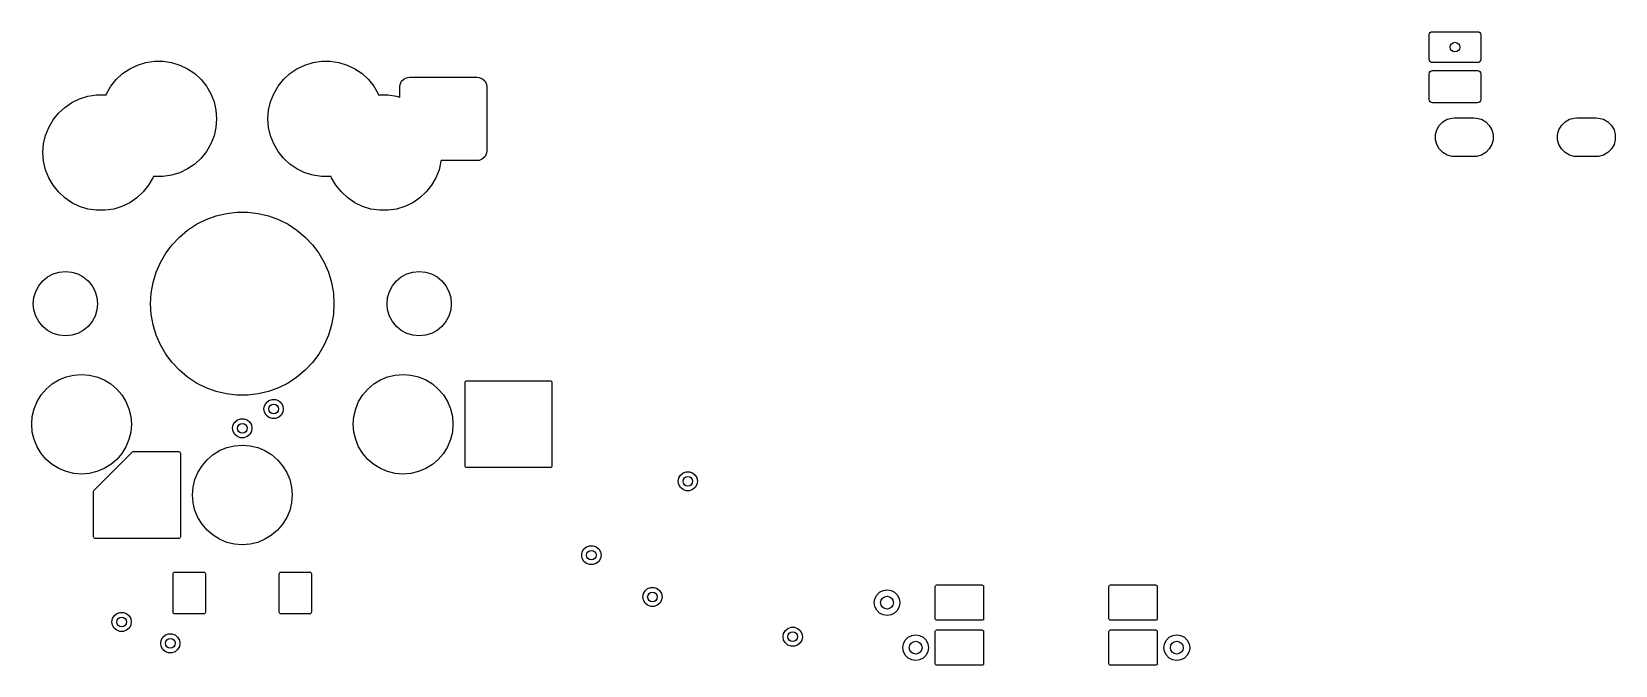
# Model space of a CAD drawing. Extents: x 2.53 to 8.57, y -5.78 to -1.88.
# Drawn here: x 6.596 to 8.535, y -4.393 to -3.617 of the extents above; entities that cross this region are included whole.
import ezdxf

# ---------------------------------------------------------------- set-up
doc = ezdxf.new("R2010")
doc.units = 0
doc.header["$MEASUREMENT"] = 0
doc.layers.add('BLACK', color=7, linetype='CONTINUOUS')

msp = doc.modelspace()

# ---------------------------------------------------------------- linework, layer by layer
at = {"layer": 'BLACK', "linetype": 'CONTINUOUS'}
for p, q in [((8.3066, -3.6214), (8.3069, -3.6198)), ((8.3066, -3.6513), (8.3066, -3.6214)), ((8.3069, -3.6198), (8.3078, -3.6185)), ((8.3078, -3.6185), (8.3091, -3.6177)), ((8.3091, -3.6177), (8.3106, -3.6174)), ((8.3106, -3.6174), (8.3657, -3.6174)), ((8.3657, -3.6174), (8.3673, -3.6177)), ((8.3673, -3.6177), (8.3686, -3.6185)), ((8.3686, -3.6185), (8.3695, -3.6198)), ((8.3695, -3.6198), (8.3698, -3.6214)), ((8.3698, -3.6214), (8.3698, -3.6513)), ((6.707, -3.6687), (6.7157, -3.6628)), ((6.7157, -3.6628), (6.7253, -3.6582)), ((6.7253, -3.6582), (6.7354, -3.655)), ((6.7354, -3.655), (6.7459, -3.6535)), ((6.7459, -3.6535), (6.7565, -3.6535)), ((6.7565, -3.6535), (6.767, -3.655)), ((6.767, -3.655), (6.7771, -3.6582)), ((6.7771, -3.6582), (6.7866, -3.6628)), ((6.7866, -3.6628), (6.7954, -3.6687)), ((6.9117, -3.6687), (6.9205, -3.6628)), ((6.9205, -3.6628), (6.93, -3.6582)), ((6.93, -3.6582), (6.9401, -3.655)), ((6.9401, -3.655), (6.9506, -3.6535)), ((6.9506, -3.6535), (6.9612, -3.6535)), ((6.9612, -3.6535), (6.9717, -3.655)), ((6.9717, -3.655), (6.9818, -3.6582)), ((6.9818, -3.6582), (6.9913, -3.6628)), ((6.9913, -3.6628), (7.0001, -3.6687)), ((8.3069, -3.6528), (8.3066, -3.6513)), ((8.3078, -3.6541), (8.3069, -3.6528)), ((8.3091, -3.655), (8.3078, -3.6541)), ((8.3106, -3.6553), (8.3091, -3.655)), ((8.3657, -3.6553), (8.3106, -3.6553)), ((8.3673, -3.655), (8.3657, -3.6553)), ((8.3686, -3.6541), (8.3673, -3.655)), ((8.3695, -3.6528), (8.3686, -3.6541)), ((8.3698, -3.6513), (8.3695, -3.6528)), ((6.6926, -3.6842), (6.6992, -3.6759)), ((6.6992, -3.6759), (6.707, -3.6687)), ((6.7954, -3.6687), (6.8031, -3.6759)), ((6.8031, -3.6759), (6.8097, -3.6842)), ((6.8974, -3.6842), (6.904, -3.6759)), ((6.904, -3.6759), (6.9117, -3.6687)), ((7.0001, -3.6687), (7.0079, -3.6759)), ((7.0079, -3.6759), (7.0145, -3.6842)), ((7.0465, -3.6848), (7.0468, -3.6821)), ((7.0468, -3.6821), (7.0485, -3.6781)), ((7.0485, -3.6781), (7.0516, -3.675)), ((7.0516, -3.675), (7.0556, -3.6733)), ((7.0556, -3.6733), (7.0583, -3.6729)), ((7.0583, -3.6729), (7.1409, -3.6729)), ((7.1409, -3.6729), (7.1436, -3.6733)), ((7.1436, -3.6733), (7.1476, -3.675)), ((7.1476, -3.675), (7.1507, -3.6781)), ((7.1507, -3.6781), (7.1524, -3.6821)), ((7.1524, -3.6821), (7.1528, -3.6848)), ((8.3066, -3.669), (8.3069, -3.6675)), ((8.3066, -3.7005), (8.3066, -3.669)), ((8.3069, -3.6675), (8.3078, -3.6662)), ((8.3078, -3.6662), (8.3091, -3.6653)), ((8.3091, -3.6653), (8.3106, -3.665)), ((8.3106, -3.665), (8.3657, -3.665)), ((8.3657, -3.665), (8.3673, -3.6653)), ((8.3673, -3.6653), (8.3686, -3.6662)), ((8.3686, -3.6662), (8.3695, -3.6675)), ((8.3695, -3.6675), (8.3698, -3.669)), ((8.3698, -3.669), (8.3698, -3.7005)), ((6.6449, -3.7041), (6.6544, -3.6995)), ((6.6544, -3.6995), (6.6645, -3.6964)), ((6.6645, -3.6964), (6.675, -3.6948)), ((6.675, -3.6948), (6.6856, -3.6948)), ((6.6856, -3.6948), (6.6867, -3.695)), ((6.6867, -3.695), (6.6873, -3.6934)), ((6.6873, -3.6934), (6.6926, -3.6842)), ((6.8097, -3.6842), (6.815, -3.6934)), ((6.815, -3.6934), (6.8189, -3.7032)), ((6.8882, -3.7032), (6.8921, -3.6934)), ((6.8921, -3.6934), (6.8974, -3.6842)), ((7.0145, -3.6842), (7.0198, -3.6934)), ((7.0198, -3.6934), (7.0204, -3.695)), ((7.0204, -3.695), (7.0215, -3.6948)), ((7.0215, -3.6948), (7.0321, -3.6948)), ((7.0321, -3.6948), (7.0425, -3.6964)), ((7.0425, -3.6964), (7.0465, -3.6976)), ((7.0465, -3.6976), (7.0465, -3.6848)), ((7.1528, -3.6848), (7.1528, -3.7635)), ((8.3069, -3.702), (8.3066, -3.7005)), ((8.3078, -3.7033), (8.3069, -3.702)), ((8.3695, -3.702), (8.3686, -3.7033)), ((8.3698, -3.7005), (8.3695, -3.702)), ((6.6218, -3.7255), (6.6284, -3.7173)), ((6.6284, -3.7173), (6.6361, -3.7101)), ((6.6361, -3.7101), (6.6449, -3.7041)), ((6.8189, -3.7032), (6.8213, -3.7136)), ((6.8213, -3.7136), (6.822, -3.7241)), ((6.885, -3.7241), (6.8858, -3.7136)), ((6.8858, -3.7136), (6.8882, -3.7032)), ((8.3091, -3.7042), (8.3078, -3.7033)), ((8.3106, -3.7045), (8.3091, -3.7042)), ((8.3657, -3.7045), (8.3106, -3.7045)), ((8.3673, -3.7042), (8.3657, -3.7045)), ((8.3686, -3.7033), (8.3673, -3.7042)), ((6.6126, -3.7446), (6.6165, -3.7347)), ((6.6165, -3.7347), (6.6218, -3.7255)), ((6.8213, -3.7347), (6.8189, -3.745)), ((6.822, -3.7241), (6.8213, -3.7347)), ((6.8858, -3.7347), (6.885, -3.7241)), ((6.8882, -3.745), (6.8858, -3.7347)), ((8.3143, -3.7435), (8.3159, -3.7375)), ((8.3159, -3.7375), (8.319, -3.7321)), ((8.319, -3.7321), (8.3234, -3.7278)), ((8.3234, -3.7278), (8.3287, -3.7247)), ((8.3287, -3.7247), (8.3347, -3.7231)), ((8.3347, -3.7231), (8.3378, -3.7229)), ((8.3378, -3.7229), (8.3614, -3.7229)), ((8.3614, -3.7229), (8.3645, -3.7231)), ((8.3645, -3.7231), (8.3705, -3.7247)), ((8.3705, -3.7247), (8.3758, -3.7278)), ((8.3758, -3.7278), (8.3802, -3.7321)), ((8.3802, -3.7321), (8.3833, -3.7375)), ((8.3833, -3.7375), (8.3849, -3.7435)), ((8.4639, -3.7435), (8.4655, -3.7375)), ((8.4655, -3.7375), (8.4686, -3.7321)), ((8.4686, -3.7321), (8.473, -3.7278)), ((8.473, -3.7278), (8.4783, -3.7247)), ((8.4783, -3.7247), (8.4843, -3.7231)), ((8.4843, -3.7231), (8.4874, -3.7229)), ((8.4874, -3.7229), (8.511, -3.7229)), ((8.511, -3.7229), (8.5141, -3.7231)), ((8.5141, -3.7231), (8.5201, -3.7247)), ((8.5201, -3.7247), (8.5255, -3.7278)), ((8.5255, -3.7278), (8.5298, -3.7321)), ((8.5298, -3.7321), (8.5329, -3.7375)), ((8.5329, -3.7375), (8.5345, -3.7435)), ((6.6094, -3.7655), (6.6102, -3.7549)), ((6.6102, -3.7549), (6.6126, -3.7446)), ((6.815, -3.7549), (6.8097, -3.764)), ((6.8189, -3.745), (6.815, -3.7549)), ((6.8921, -3.7549), (6.8882, -3.745)), ((6.8974, -3.764), (6.8921, -3.7549)), ((8.3143, -3.7497), (8.3143, -3.7435)), ((8.3159, -3.7556), (8.3143, -3.7497)), ((8.319, -3.761), (8.3159, -3.7556)), ((8.3234, -3.7654), (8.319, -3.761)), ((8.3802, -3.761), (8.3758, -3.7654)), ((8.3833, -3.7556), (8.3802, -3.761)), ((8.3849, -3.7497), (8.3833, -3.7556)), ((8.3849, -3.7435), (8.3849, -3.7497)), ((8.4639, -3.7497), (8.4639, -3.7435)), ((8.4655, -3.7556), (8.4639, -3.7497)), ((8.4686, -3.761), (8.4655, -3.7556)), ((8.473, -3.7654), (8.4686, -3.761)), ((8.5298, -3.761), (8.5255, -3.7654)), ((8.5329, -3.7556), (8.5298, -3.761)), ((8.5345, -3.7497), (8.5329, -3.7556)), ((8.5345, -3.7435), (8.5345, -3.7497)), ((6.6102, -3.776), (6.6094, -3.7655)), ((6.6126, -3.7864), (6.6102, -3.776)), ((6.7954, -3.7795), (6.7866, -3.7855)), ((6.8031, -3.7723), (6.7954, -3.7795)), ((6.8097, -3.764), (6.8031, -3.7723)), ((6.904, -3.7723), (6.8974, -3.764)), ((6.9117, -3.7795), (6.904, -3.7723)), ((6.9205, -3.7855), (6.9117, -3.7795)), ((7.0968, -3.776), (7.0945, -3.7864)), ((7.0969, -3.7753), (7.0968, -3.776)), ((7.1409, -3.7753), (7.0969, -3.7753)), ((7.1436, -3.775), (7.1409, -3.7753)), ((7.1476, -3.7732), (7.1436, -3.775)), ((7.1507, -3.7702), (7.1476, -3.7732)), ((7.1524, -3.7662), (7.1507, -3.7702)), ((7.1528, -3.7635), (7.1524, -3.7662)), ((8.3287, -3.7685), (8.3234, -3.7654)), ((8.3347, -3.7701), (8.3287, -3.7685)), ((8.3378, -3.7703), (8.3347, -3.7701)), ((8.3614, -3.7703), (8.3378, -3.7703)), ((8.3645, -3.7701), (8.3614, -3.7703)), ((8.3705, -3.7685), (8.3645, -3.7701)), ((8.3758, -3.7654), (8.3705, -3.7685)), ((8.4783, -3.7685), (8.473, -3.7654)), ((8.4843, -3.7701), (8.4783, -3.7685)), ((8.4874, -3.7703), (8.4843, -3.7701)), ((8.511, -3.7703), (8.4874, -3.7703)), ((8.5141, -3.7701), (8.511, -3.7703)), ((8.5201, -3.7685), (8.5141, -3.7701)), ((8.5255, -3.7654), (8.5201, -3.7685)), ((6.6165, -3.7962), (6.6126, -3.7864)), ((6.6218, -3.8054), (6.6165, -3.7962)), ((6.7442, -3.7962), (6.7389, -3.8054)), ((6.7448, -3.7946), (6.7442, -3.7962)), ((6.7459, -3.7948), (6.7448, -3.7946)), ((6.7565, -3.7948), (6.7459, -3.7948)), ((6.767, -3.7932), (6.7565, -3.7948)), ((6.7771, -3.7901), (6.767, -3.7932)), ((6.7866, -3.7855), (6.7771, -3.7901)), ((6.93, -3.7901), (6.9205, -3.7855)), ((6.9401, -3.7932), (6.93, -3.7901)), ((6.9506, -3.7948), (6.9401, -3.7932)), ((6.9612, -3.7948), (6.9506, -3.7948)), ((6.9623, -3.7946), (6.9612, -3.7948)), ((6.9629, -3.7962), (6.9623, -3.7946)), ((6.9682, -3.8054), (6.9629, -3.7962)), ((7.0906, -3.7962), (7.0853, -3.8054)), ((7.0945, -3.7864), (7.0906, -3.7962)), ((6.6284, -3.8137), (6.6218, -3.8054)), ((6.6361, -3.8209), (6.6284, -3.8137)), ((6.7323, -3.8137), (6.7245, -3.8209)), ((6.7389, -3.8054), (6.7323, -3.8137)), ((6.9748, -3.8137), (6.9682, -3.8054)), ((6.9826, -3.8209), (6.9748, -3.8137)), ((7.0787, -3.8137), (7.071, -3.8209)), ((7.0853, -3.8054), (7.0787, -3.8137)), ((6.6449, -3.8268), (6.6361, -3.8209)), ((6.6544, -3.8314), (6.6449, -3.8268)), ((6.6645, -3.8346), (6.6544, -3.8314)), ((6.675, -3.8361), (6.6645, -3.8346)), ((6.6856, -3.8361), (6.675, -3.8361)), ((6.6961, -3.8346), (6.6856, -3.8361)), ((6.7062, -3.8314), (6.6961, -3.8346)), ((6.7157, -3.8268), (6.7062, -3.8314)), ((6.7245, -3.8209), (6.7157, -3.8268)), ((6.8341, -3.84), (6.847, -3.8385)), ((6.847, -3.8385), (6.8601, -3.8385)), ((6.8601, -3.8385), (6.873, -3.84)), ((6.9913, -3.8268), (6.9826, -3.8209)), ((7.0009, -3.8314), (6.9913, -3.8268)), ((7.011, -3.8346), (7.0009, -3.8314)), ((7.0215, -3.8361), (7.011, -3.8346)), ((7.0321, -3.8361), (7.0215, -3.8361)), ((7.0425, -3.8346), (7.0321, -3.8361)), ((7.0527, -3.8314), (7.0425, -3.8346)), ((7.0622, -3.8268), (7.0527, -3.8314)), ((7.071, -3.8209), (7.0622, -3.8268)), ((6.7865, -3.8605), (6.7974, -3.8533)), ((6.7974, -3.8533), (6.8091, -3.8475)), ((6.8091, -3.8475), (6.8214, -3.843)), ((6.8214, -3.843), (6.8341, -3.84)), ((6.873, -3.84), (6.8857, -3.843)), ((6.8857, -3.843), (6.898, -3.8475)), ((6.898, -3.8475), (6.9096, -3.8533)), ((6.9096, -3.8533), (6.9205, -3.8605)), ((6.7676, -3.8784), (6.7765, -3.8689)), ((6.7765, -3.8689), (6.7865, -3.8605)), ((6.9205, -3.8605), (6.9305, -3.8689)), ((6.9305, -3.8689), (6.9395, -3.8784)), ((6.7533, -3.9001), (6.7598, -3.8888)), ((6.7598, -3.8888), (6.7676, -3.8784)), ((6.9395, -3.8784), (6.9473, -3.8888)), ((6.9473, -3.8888), (6.9538, -3.9001)), ((6.6151, -3.9178), (6.6219, -3.9141)), ((6.6219, -3.9141), (6.6293, -3.9119)), ((6.6293, -3.9119), (6.637, -3.9111)), ((6.637, -3.9111), (6.6447, -3.9119)), ((6.6447, -3.9119), (6.6521, -3.9141)), ((6.6521, -3.9141), (6.6589, -3.9178)), ((6.7444, -3.9246), (6.7481, -3.9121)), ((6.7481, -3.9121), (6.7533, -3.9001)), ((6.9538, -3.9001), (6.959, -3.9121)), ((6.959, -3.9121), (6.9627, -3.9246)), ((7.0482, -3.9178), (7.055, -3.9141)), ((7.055, -3.9141), (7.0624, -3.9119)), ((7.0624, -3.9119), (7.0701, -3.9111)), ((7.0701, -3.9111), (7.0778, -3.9119)), ((7.0778, -3.9119), (7.0851, -3.9141)), ((7.0851, -3.9141), (7.092, -3.9178)), ((6.5984, -3.9428), (6.6006, -3.9354)), ((6.6006, -3.9354), (6.6043, -3.9286)), ((6.6043, -3.9286), (6.6092, -3.9227)), ((6.6092, -3.9227), (6.6151, -3.9178)), ((6.6589, -3.9178), (6.6648, -3.9227)), ((6.6648, -3.9227), (6.6697, -3.9286)), ((6.6697, -3.9286), (6.6734, -3.9354)), ((6.6734, -3.9354), (6.6756, -3.9428)), ((6.7421, -3.9375), (6.7444, -3.9246)), ((6.9627, -3.9246), (6.965, -3.9375)), ((7.0315, -3.9428), (7.0337, -3.9354)), ((7.0337, -3.9354), (7.0373, -3.9286)), ((7.0373, -3.9286), (7.0422, -3.9227)), ((7.0422, -3.9227), (7.0482, -3.9178)), ((7.092, -3.9178), (7.0979, -3.9227)), ((7.0979, -3.9227), (7.1028, -3.9286)), ((7.1028, -3.9286), (7.1065, -3.9354)), ((7.1065, -3.9354), (7.1087, -3.9428)), ((6.5976, -3.9505), (6.5984, -3.9428)), ((6.5984, -3.9582), (6.5976, -3.9505)), ((6.6756, -3.9428), (6.6764, -3.9505)), ((6.6764, -3.9505), (6.6756, -3.9582)), ((6.7413, -3.9505), (6.7421, -3.9375)), ((6.7421, -3.9635), (6.7413, -3.9505)), ((6.965, -3.9375), (6.9657, -3.9505)), ((6.9657, -3.9505), (6.965, -3.9635)), ((7.0307, -3.9505), (7.0315, -3.9428)), ((7.0315, -3.9582), (7.0307, -3.9505)), ((7.1087, -3.9428), (7.1094, -3.9505)), ((7.1094, -3.9505), (7.1087, -3.9582)), ((6.6006, -3.9656), (6.5984, -3.9582)), ((6.6043, -3.9724), (6.6006, -3.9656)), ((6.6092, -3.9783), (6.6043, -3.9724)), ((6.6697, -3.9724), (6.6648, -3.9783)), ((6.6734, -3.9656), (6.6697, -3.9724)), ((6.6756, -3.9582), (6.6734, -3.9656)), ((6.7444, -3.9764), (6.7421, -3.9635)), ((6.965, -3.9635), (6.9627, -3.9764)), ((7.0337, -3.9656), (7.0315, -3.9582)), ((7.0373, -3.9724), (7.0337, -3.9656)), ((7.0422, -3.9783), (7.0373, -3.9724)), ((7.1028, -3.9724), (7.0979, -3.9783)), ((7.1065, -3.9656), (7.1028, -3.9724)), ((7.1087, -3.9582), (7.1065, -3.9656)), ((6.6151, -3.9832), (6.6092, -3.9783)), ((6.6219, -3.9869), (6.6151, -3.9832)), ((6.6293, -3.9891), (6.6219, -3.9869)), ((6.637, -3.9899), (6.6293, -3.9891)), ((6.6447, -3.9891), (6.637, -3.9899)), ((6.6521, -3.9869), (6.6447, -3.9891)), ((6.6589, -3.9832), (6.6521, -3.9869)), ((6.6648, -3.9783), (6.6589, -3.9832)), ((6.7481, -3.9889), (6.7444, -3.9764)), ((6.7533, -4.0009), (6.7481, -3.9889)), ((6.959, -3.9889), (6.9538, -4.0009)), ((6.9627, -3.9764), (6.959, -3.9889)), ((7.0482, -3.9832), (7.0422, -3.9783)), ((7.055, -3.9869), (7.0482, -3.9832)), ((7.0624, -3.9891), (7.055, -3.9869)), ((7.0701, -3.9899), (7.0624, -3.9891)), ((7.0778, -3.9891), (7.0701, -3.9899)), ((7.0851, -3.9869), (7.0778, -3.9891)), ((7.092, -3.9832), (7.0851, -3.9869)), ((7.0979, -3.9783), (7.092, -3.9832)), ((6.7598, -4.0122), (6.7533, -4.0009)), ((6.7676, -4.0226), (6.7598, -4.0122)), ((6.9473, -4.0122), (6.9395, -4.0226)), ((6.9538, -4.0009), (6.9473, -4.0122)), ((6.7765, -4.0321), (6.7676, -4.0226)), ((6.7865, -4.0405), (6.7765, -4.0321)), ((6.9305, -4.0321), (6.9205, -4.0405)), ((6.9395, -4.0226), (6.9305, -4.0321)), ((6.6135, -4.055), (6.6208, -4.0488)), ((6.6208, -4.0488), (6.629, -4.0438)), ((6.629, -4.0438), (6.6378, -4.0401)), ((6.6378, -4.0401), (6.6471, -4.0379)), ((6.6471, -4.0379), (6.6567, -4.0371)), ((6.6567, -4.0371), (6.6662, -4.0379)), ((6.6662, -4.0379), (6.6756, -4.0401)), ((6.6756, -4.0401), (6.6844, -4.0438)), ((6.6844, -4.0438), (6.6926, -4.0488)), ((6.6926, -4.0488), (6.6998, -4.055)), ((6.7974, -4.0477), (6.7865, -4.0405)), ((6.8091, -4.0535), (6.7974, -4.0477)), ((6.9096, -4.0477), (6.898, -4.0535)), ((6.9205, -4.0405), (6.9096, -4.0477)), ((7.0072, -4.055), (7.0145, -4.0488)), ((7.0145, -4.0488), (7.0227, -4.0438)), ((7.0227, -4.0438), (7.0315, -4.0401)), ((7.0315, -4.0401), (7.0408, -4.0379)), ((7.0408, -4.0379), (7.0504, -4.0371)), ((7.0504, -4.0371), (7.0599, -4.0379)), ((7.0599, -4.0379), (7.0693, -4.0401)), ((7.0693, -4.0401), (7.0781, -4.0438)), ((7.0781, -4.0438), (7.0863, -4.0488)), ((7.0863, -4.0488), (7.0935, -4.055)), ((7.1262, -4.047), (7.1263, -4.0462)), ((7.1262, -4.1493), (7.1262, -4.047)), ((7.1263, -4.0462), (7.1268, -4.0456)), ((7.1268, -4.0456), (7.1274, -4.0451)), ((7.1274, -4.0451), (7.1281, -4.045)), ((7.1281, -4.045), (7.2305, -4.045)), ((7.2305, -4.045), (7.2313, -4.0451)), ((7.2313, -4.0451), (7.2319, -4.0456)), ((7.2319, -4.0456), (7.2323, -4.0462)), ((7.2323, -4.0462), (7.2325, -4.047)), ((7.2325, -4.047), (7.2325, -4.1493)), ((6.5987, -4.0793), (6.6023, -4.0704)), ((6.6023, -4.0704), (6.6073, -4.0623)), ((6.6073, -4.0623), (6.6135, -4.055)), ((6.6998, -4.055), (6.7061, -4.0623)), ((6.7061, -4.0623), (6.7111, -4.0704)), ((6.7111, -4.0704), (6.7147, -4.0793)), ((6.8214, -4.058), (6.8091, -4.0535)), ((6.8341, -4.061), (6.8214, -4.058)), ((6.847, -4.0625), (6.8341, -4.061)), ((6.8601, -4.0625), (6.847, -4.0625)), ((6.873, -4.061), (6.8601, -4.0625)), ((6.8857, -4.058), (6.873, -4.061)), ((6.8829, -4.0719), (6.886, -4.0692)), ((6.898, -4.0535), (6.8857, -4.058)), ((6.886, -4.0692), (6.8899, -4.0678)), ((6.8899, -4.0678), (6.894, -4.0678)), ((6.894, -4.0678), (6.8978, -4.0692)), ((6.8978, -4.0692), (6.901, -4.0719)), ((6.9924, -4.0793), (6.996, -4.0704)), ((6.996, -4.0704), (7.001, -4.0623)), ((7.001, -4.0623), (7.0072, -4.055)), ((7.0935, -4.055), (7.0998, -4.0623)), ((7.0998, -4.0623), (7.1048, -4.0704)), ((7.1048, -4.0704), (7.1084, -4.0793)), ((6.5957, -4.0981), (6.5964, -4.0886)), ((6.5964, -4.0886), (6.5987, -4.0793)), ((6.7147, -4.0793), (6.717, -4.0886)), ((6.717, -4.0886), (6.7177, -4.0981)), ((6.8801, -4.0794), (6.8808, -4.0754)), ((6.8808, -4.0835), (6.8801, -4.0794)), ((6.8808, -4.0754), (6.8829, -4.0719)), ((6.8829, -4.087), (6.8808, -4.0835)), ((6.886, -4.0897), (6.8829, -4.087)), ((6.8899, -4.0911), (6.886, -4.0897)), ((6.8978, -4.0897), (6.894, -4.0911)), ((6.901, -4.087), (6.8978, -4.0897)), ((6.901, -4.0719), (6.903, -4.0754)), ((6.903, -4.0835), (6.901, -4.087)), ((6.903, -4.0754), (6.9037, -4.0794)), ((6.9037, -4.0794), (6.903, -4.0835)), ((6.9894, -4.0981), (6.9901, -4.0886)), ((6.9901, -4.0886), (6.9924, -4.0793)), ((7.1084, -4.0793), (7.1107, -4.0886)), ((7.1107, -4.0886), (7.1114, -4.0981)), ((6.5964, -4.1077), (6.5957, -4.0981)), ((6.5987, -4.117), (6.5964, -4.1077)), ((6.717, -4.1077), (6.7147, -4.117)), ((6.7177, -4.0981), (6.717, -4.1077)), ((6.8417, -4.1031), (6.8424, -4.099)), ((6.8424, -4.1071), (6.8417, -4.1031)), ((6.8424, -4.099), (6.8445, -4.0955)), ((6.8445, -4.1107), (6.8424, -4.1071)), ((6.8445, -4.0955), (6.8476, -4.0928)), ((6.8476, -4.0928), (6.8515, -4.0914)), ((6.8515, -4.0914), (6.8556, -4.0914)), ((6.8556, -4.0914), (6.8594, -4.0928)), ((6.8594, -4.0928), (6.8626, -4.0955)), ((6.8626, -4.0955), (6.8646, -4.099)), ((6.8646, -4.1071), (6.8626, -4.1107)), ((6.8646, -4.099), (6.8654, -4.1031)), ((6.8654, -4.1031), (6.8646, -4.1071)), ((6.894, -4.0911), (6.8899, -4.0911)), ((6.9901, -4.1077), (6.9894, -4.0981)), ((6.9924, -4.117), (6.9901, -4.1077)), ((7.1107, -4.1077), (7.1084, -4.117)), ((7.1114, -4.0981), (7.1107, -4.1077)), ((6.6023, -4.1258), (6.5987, -4.117)), ((6.6073, -4.134), (6.6023, -4.1258)), ((6.7111, -4.1258), (6.7061, -4.134)), ((6.7147, -4.117), (6.7111, -4.1258)), ((6.8258, -4.1304), (6.8347, -4.1267)), ((6.8347, -4.1267), (6.844, -4.1245)), ((6.844, -4.1245), (6.8535, -4.1237)), ((6.8476, -4.1133), (6.8445, -4.1107)), ((6.8515, -4.1147), (6.8476, -4.1133)), ((6.8556, -4.1147), (6.8515, -4.1147)), ((6.8535, -4.1237), (6.8631, -4.1245)), ((6.8594, -4.1133), (6.8556, -4.1147)), ((6.8626, -4.1107), (6.8594, -4.1133)), ((6.8631, -4.1245), (6.8724, -4.1267)), ((6.8724, -4.1267), (6.8812, -4.1304)), ((6.996, -4.1258), (6.9924, -4.117)), ((7.001, -4.134), (6.996, -4.1258)), ((7.1048, -4.1258), (7.0998, -4.134)), ((7.1084, -4.117), (7.1048, -4.1258)), ((6.6135, -4.1413), (6.6073, -4.134)), ((6.6208, -4.1475), (6.6135, -4.1413)), ((6.629, -4.1525), (6.6208, -4.1475)), ((6.672, -4.1788), (6.7186, -4.1322)), ((6.6926, -4.1475), (6.6844, -4.1525)), ((6.6998, -4.1413), (6.6926, -4.1475)), ((6.7061, -4.134), (6.6998, -4.1413)), ((6.7186, -4.1322), (6.7192, -4.1318)), ((6.7192, -4.1318), (6.72, -4.1316)), ((6.72, -4.1316), (6.7758, -4.1316)), ((6.7758, -4.1316), (6.7765, -4.1318)), ((6.7765, -4.1318), (6.7772, -4.1322)), ((6.7772, -4.1322), (6.7776, -4.1328)), ((6.7776, -4.1328), (6.7778, -4.1336)), ((6.7778, -4.1336), (6.7778, -4.2359)), ((6.7992, -4.1571), (6.8042, -4.1489)), ((6.8042, -4.1489), (6.8104, -4.1416)), ((6.8104, -4.1416), (6.8177, -4.1354)), ((6.8177, -4.1354), (6.8258, -4.1304)), ((6.8812, -4.1304), (6.8894, -4.1354)), ((6.8894, -4.1354), (6.8967, -4.1416)), ((6.8967, -4.1416), (6.9029, -4.1489)), ((6.9029, -4.1489), (6.9079, -4.1571)), ((7.0072, -4.1413), (7.001, -4.134)), ((7.0145, -4.1475), (7.0072, -4.1413)), ((7.0227, -4.1525), (7.0145, -4.1475)), ((7.0863, -4.1475), (7.0781, -4.1525)), ((7.0935, -4.1413), (7.0863, -4.1475)), ((7.0998, -4.134), (7.0935, -4.1413)), ((6.6378, -4.1562), (6.629, -4.1525)), ((6.6471, -4.1584), (6.6378, -4.1562)), ((6.6567, -4.1592), (6.6471, -4.1584)), ((6.6662, -4.1584), (6.6567, -4.1592)), ((6.6756, -4.1562), (6.6662, -4.1584)), ((6.6844, -4.1525), (6.6756, -4.1562)), ((6.7933, -4.1752), (6.7955, -4.1659)), ((6.7955, -4.1659), (6.7992, -4.1571)), ((6.9079, -4.1571), (6.9116, -4.1659)), ((6.9116, -4.1659), (6.9138, -4.1752)), ((7.0315, -4.1562), (7.0227, -4.1525)), ((7.0408, -4.1584), (7.0315, -4.1562)), ((7.0504, -4.1592), (7.0408, -4.1584)), ((7.0599, -4.1584), (7.0504, -4.1592)), ((7.0693, -4.1562), (7.0599, -4.1584)), ((7.0781, -4.1525), (7.0693, -4.1562)), ((7.1263, -4.1501), (7.1262, -4.1493)), ((7.1268, -4.1507), (7.1263, -4.1501)), ((7.1274, -4.1511), (7.1268, -4.1507)), ((7.1281, -4.1513), (7.1274, -4.1511)), ((7.2305, -4.1513), (7.1281, -4.1513)), ((7.2313, -4.1511), (7.2305, -4.1513)), ((7.2319, -4.1507), (7.2313, -4.1511)), ((7.2323, -4.1501), (7.2319, -4.1507)), ((7.2325, -4.1493), (7.2323, -4.1501)), ((7.3872, -4.168), (7.3879, -4.1639)), ((7.3879, -4.172), (7.3872, -4.168)), ((7.3879, -4.1639), (7.3899, -4.1604)), ((7.3899, -4.1604), (7.3931, -4.1577)), ((7.3931, -4.1577), (7.3969, -4.1563)), ((7.3969, -4.1563), (7.401, -4.1563)), ((7.401, -4.1563), (7.4049, -4.1577)), ((7.4049, -4.1577), (7.408, -4.1604)), ((7.408, -4.1604), (7.4101, -4.1639)), ((7.4101, -4.1639), (7.4108, -4.168)), ((7.4108, -4.168), (7.4101, -4.172)), ((6.6715, -4.1802), (6.6716, -4.1794)), ((6.6715, -4.2359), (6.6715, -4.1802)), ((6.6716, -4.1794), (6.672, -4.1788)), ((6.7925, -4.1848), (6.7933, -4.1752)), ((6.7933, -4.1943), (6.7925, -4.1848)), ((6.9138, -4.1752), (6.9146, -4.1848)), ((6.9146, -4.1848), (6.9138, -4.1943)), ((7.3899, -4.1755), (7.3879, -4.172)), ((7.3931, -4.1782), (7.3899, -4.1755)), ((7.3969, -4.1796), (7.3931, -4.1782)), ((7.401, -4.1796), (7.3969, -4.1796)), ((7.4049, -4.1782), (7.401, -4.1796)), ((7.408, -4.1755), (7.4049, -4.1782)), ((7.4101, -4.172), (7.408, -4.1755)), ((6.7955, -4.2036), (6.7933, -4.1943)), ((6.7992, -4.2125), (6.7955, -4.2036)), ((6.9116, -4.2036), (6.9079, -4.2125)), ((6.9138, -4.1943), (6.9116, -4.2036)), ((6.8042, -4.2206), (6.7992, -4.2125)), ((6.8104, -4.2279), (6.8042, -4.2206)), ((6.9029, -4.2206), (6.8967, -4.2279)), ((6.9079, -4.2125), (6.9029, -4.2206)), ((6.6716, -4.2367), (6.6715, -4.2359)), ((6.672, -4.2373), (6.6716, -4.2367)), ((6.6727, -4.2378), (6.672, -4.2373)), ((6.6734, -4.2379), (6.6727, -4.2378)), ((6.7758, -4.2379), (6.6734, -4.2379)), ((6.7765, -4.2378), (6.7758, -4.2379)), ((6.7772, -4.2373), (6.7765, -4.2378)), ((6.7776, -4.2367), (6.7772, -4.2373)), ((6.7778, -4.2359), (6.7776, -4.2367)), ((6.8177, -4.2341), (6.8104, -4.2279)), ((6.8258, -4.2391), (6.8177, -4.2341)), ((6.8347, -4.2428), (6.8258, -4.2391)), ((6.844, -4.245), (6.8347, -4.2428)), ((6.8535, -4.2458), (6.844, -4.245)), ((6.8631, -4.245), (6.8535, -4.2458)), ((6.8724, -4.2428), (6.8631, -4.245)), ((6.8812, -4.2391), (6.8724, -4.2428)), ((6.8894, -4.2341), (6.8812, -4.2391)), ((6.8967, -4.2279), (6.8894, -4.2341)), ((7.2691, -4.2585), (7.2698, -4.2545)), ((7.2698, -4.2625), (7.2691, -4.2585)), ((7.2698, -4.2545), (7.2718, -4.2509)), ((7.2718, -4.2661), (7.2698, -4.2625)), ((7.2718, -4.2509), (7.275, -4.2483)), ((7.275, -4.2483), (7.2788, -4.2469)), ((7.2788, -4.2469), (7.2829, -4.2469)), ((7.2829, -4.2469), (7.2868, -4.2483)), ((7.2868, -4.2483), (7.2899, -4.2509)), ((7.2899, -4.2509), (7.292, -4.2545)), ((7.292, -4.2625), (7.2899, -4.2661)), ((7.292, -4.2545), (7.2927, -4.2585)), ((7.2927, -4.2585), (7.292, -4.2625)), ((6.7689, -4.2812), (6.769, -4.2805)), ((6.7689, -4.3285), (6.7689, -4.2812)), ((6.769, -4.2805), (6.7695, -4.2798)), ((6.7695, -4.2798), (6.7701, -4.2794)), ((6.7701, -4.2794), (6.7709, -4.2792)), ((6.7709, -4.2792), (6.8063, -4.2792)), ((6.8063, -4.2792), (6.8071, -4.2794)), ((6.8071, -4.2794), (6.8077, -4.2798)), ((6.8077, -4.2798), (6.8081, -4.2805)), ((6.8081, -4.2805), (6.8083, -4.2812)), ((6.8083, -4.2812), (6.8083, -4.3285)), ((6.8988, -4.2812), (6.899, -4.2805)), ((6.8988, -4.3285), (6.8988, -4.2812)), ((6.899, -4.2805), (6.8994, -4.2798)), ((6.8994, -4.2798), (6.9, -4.2794)), ((6.9, -4.2794), (6.9008, -4.2792)), ((6.9008, -4.2792), (6.9362, -4.2792)), ((6.9362, -4.2792), (6.937, -4.2794)), ((6.937, -4.2794), (6.9376, -4.2798)), ((6.9376, -4.2798), (6.938, -4.2805)), ((6.938, -4.2805), (6.9382, -4.2812)), ((6.9382, -4.2812), (6.9382, -4.3285)), ((7.275, -4.2687), (7.2718, -4.2661)), ((7.2788, -4.2701), (7.275, -4.2687)), ((7.2829, -4.2701), (7.2788, -4.2701)), ((7.2868, -4.2687), (7.2829, -4.2701)), ((7.2899, -4.2661), (7.2868, -4.2687)), ((7.3446, -4.3056), (7.3466, -4.3021)), ((7.3466, -4.3021), (7.3498, -4.2995)), ((7.3498, -4.2995), (7.3536, -4.2981)), ((7.3536, -4.2981), (7.3577, -4.2981)), ((7.3577, -4.2981), (7.3616, -4.2995)), ((7.3616, -4.2995), (7.3647, -4.3021)), ((7.3647, -4.3021), (7.3668, -4.3056)), ((7.6302, -4.3074), (7.6337, -4.3039)), ((7.6337, -4.3039), (7.638, -4.3017)), ((7.638, -4.3017), (7.6429, -4.3009)), ((7.6429, -4.3009), (7.6478, -4.3017)), ((7.6478, -4.3017), (7.6522, -4.3039)), ((7.6522, -4.3039), (7.6557, -4.3074)), ((7.702, -4.297), (7.7021, -4.2962)), ((7.702, -4.3363), (7.702, -4.297)), ((7.7021, -4.2962), (7.7025, -4.2956)), ((7.7025, -4.2956), (7.7032, -4.2951)), ((7.7032, -4.2951), (7.7039, -4.295)), ((7.7039, -4.295), (7.7591, -4.295)), ((7.7591, -4.295), (7.7598, -4.2951)), ((7.7598, -4.2951), (7.7604, -4.2956)), ((7.7604, -4.2956), (7.7609, -4.2962)), ((7.7609, -4.2962), (7.761, -4.297)), ((7.761, -4.297), (7.761, -4.3363)), ((7.9146, -4.297), (7.9147, -4.2962)), ((7.9146, -4.3363), (7.9146, -4.297)), ((7.9147, -4.2962), (7.9151, -4.2956)), ((7.9151, -4.2956), (7.9158, -4.2951)), ((7.9158, -4.2951), (7.9165, -4.295)), ((7.9165, -4.295), (7.9717, -4.295)), ((7.9717, -4.295), (7.9724, -4.2951)), ((7.9724, -4.2951), (7.973, -4.2956)), ((7.973, -4.2956), (7.9735, -4.2962)), ((7.9735, -4.2962), (7.9736, -4.297)), ((7.9736, -4.297), (7.9736, -4.3363)), ((7.3439, -4.3097), (7.3446, -4.3056)), ((7.3446, -4.3137), (7.3439, -4.3097)), ((7.3466, -4.3173), (7.3446, -4.3137)), ((7.3498, -4.3199), (7.3466, -4.3173)), ((7.3536, -4.3213), (7.3498, -4.3199)), ((7.3577, -4.3213), (7.3536, -4.3213)), ((7.3616, -4.3199), (7.3577, -4.3213)), ((7.3647, -4.3173), (7.3616, -4.3199)), ((7.3668, -4.3137), (7.3647, -4.3173)), ((7.3668, -4.3056), (7.3675, -4.3097)), ((7.3675, -4.3097), (7.3668, -4.3137)), ((7.6272, -4.3166), (7.6279, -4.3118)), ((7.6279, -4.3215), (7.6272, -4.3166)), ((7.6279, -4.3118), (7.6302, -4.3074)), ((7.6302, -4.3259), (7.6279, -4.3215)), ((7.6557, -4.3074), (7.6579, -4.3118)), ((7.6579, -4.3215), (7.6557, -4.3259)), ((7.6579, -4.3118), (7.6587, -4.3166)), ((7.6587, -4.3166), (7.6579, -4.3215)), ((6.694, -4.3403), (6.6947, -4.3362)), ((6.6947, -4.3443), (6.694, -4.3403)), ((6.6947, -4.3362), (6.6968, -4.3327)), ((6.6968, -4.3327), (6.6999, -4.33)), ((6.6999, -4.33), (6.7038, -4.3286)), ((6.7038, -4.3286), (6.7079, -4.3286)), ((6.7079, -4.3286), (6.7117, -4.33)), ((6.7117, -4.33), (6.7149, -4.3327)), ((6.7149, -4.3327), (6.7169, -4.3362)), ((6.7169, -4.3362), (6.7176, -4.3403)), ((6.7176, -4.3403), (6.7169, -4.3443)), ((6.769, -4.3292), (6.7689, -4.3285)), ((6.7695, -4.3299), (6.769, -4.3292)), ((6.7701, -4.3303), (6.7695, -4.3299)), ((6.7709, -4.3304), (6.7701, -4.3303)), ((6.8063, -4.3304), (6.7709, -4.3304)), ((6.8071, -4.3303), (6.8063, -4.3304)), ((6.8077, -4.3299), (6.8071, -4.3303)), ((6.8081, -4.3292), (6.8077, -4.3299)), ((6.8083, -4.3285), (6.8081, -4.3292)), ((6.899, -4.3292), (6.8988, -4.3285)), ((6.8994, -4.3299), (6.899, -4.3292)), ((6.9, -4.3303), (6.8994, -4.3299)), ((6.9008, -4.3304), (6.9, -4.3303)), ((6.9362, -4.3304), (6.9008, -4.3304)), ((6.937, -4.3303), (6.9362, -4.3304)), ((6.9376, -4.3299), (6.937, -4.3303)), ((6.938, -4.3292), (6.9376, -4.3299)), ((6.9382, -4.3285), (6.938, -4.3292)), ((7.6337, -4.3294), (7.6302, -4.3259)), ((7.638, -4.3316), (7.6337, -4.3294)), ((7.6429, -4.3324), (7.638, -4.3316)), ((7.6478, -4.3316), (7.6429, -4.3324)), ((7.6522, -4.3294), (7.6478, -4.3316)), ((7.6557, -4.3259), (7.6522, -4.3294)), ((7.7021, -4.3371), (7.702, -4.3363)), ((7.7025, -4.3377), (7.7021, -4.3371)), ((7.7032, -4.3382), (7.7025, -4.3377)), ((7.7039, -4.3383), (7.7032, -4.3382)), ((7.7591, -4.3383), (7.7039, -4.3383)), ((7.7598, -4.3382), (7.7591, -4.3383)), ((7.7604, -4.3377), (7.7598, -4.3382)), ((7.7609, -4.3371), (7.7604, -4.3377)), ((7.761, -4.3363), (7.7609, -4.3371)), ((7.9147, -4.3371), (7.9146, -4.3363)), ((7.9151, -4.3377), (7.9147, -4.3371)), ((7.9158, -4.3382), (7.9151, -4.3377)), ((7.9165, -4.3383), (7.9158, -4.3382)), ((7.9717, -4.3383), (7.9165, -4.3383)), ((7.9724, -4.3382), (7.9717, -4.3383)), ((7.973, -4.3377), (7.9724, -4.3382)), ((7.9735, -4.3371), (7.973, -4.3377)), ((7.9736, -4.3363), (7.9735, -4.3371)), ((6.6968, -4.3479), (6.6947, -4.3443)), ((6.6999, -4.3505), (6.6968, -4.3479)), ((6.7038, -4.3519), (6.6999, -4.3505)), ((6.7079, -4.3519), (6.7038, -4.3519)), ((6.7117, -4.3505), (6.7079, -4.3519)), ((6.7149, -4.3479), (6.7117, -4.3505)), ((6.7169, -4.3443), (6.7149, -4.3479)), ((6.7536, -4.3664), (6.7543, -4.3624)), ((6.7543, -4.3624), (6.7563, -4.3588)), ((6.7563, -4.3588), (6.7595, -4.3562)), ((6.7595, -4.3562), (6.7633, -4.3548)), ((6.7633, -4.3548), (6.7674, -4.3548)), ((6.7674, -4.3548), (6.7713, -4.3562)), ((6.7713, -4.3562), (6.7744, -4.3588)), ((6.7744, -4.3588), (6.7765, -4.3624)), ((6.7765, -4.3624), (6.7772, -4.3664)), ((7.5156, -4.3584), (7.5163, -4.3543)), ((7.5163, -4.3624), (7.5156, -4.3584)), ((7.5163, -4.3543), (7.5184, -4.3508)), ((7.5184, -4.3508), (7.5215, -4.3482)), ((7.5215, -4.3482), (7.5254, -4.3468)), ((7.5254, -4.3468), (7.5295, -4.3468)), ((7.5295, -4.3468), (7.5333, -4.3482)), ((7.5333, -4.3482), (7.5365, -4.3508)), ((7.5365, -4.3508), (7.5385, -4.3543)), ((7.5385, -4.3543), (7.5393, -4.3584)), ((7.5393, -4.3584), (7.5385, -4.3624)), ((7.6652, -4.3625), (7.6687, -4.359)), ((7.6687, -4.359), (7.6731, -4.3568)), ((7.6731, -4.3568), (7.678, -4.356)), ((7.678, -4.356), (7.6828, -4.3568)), ((7.6828, -4.3568), (7.6872, -4.359)), ((7.6872, -4.359), (7.6907, -4.3625)), ((7.702, -4.3521), (7.7021, -4.3513)), ((7.702, -4.3915), (7.702, -4.3521)), ((7.7021, -4.3513), (7.7025, -4.3507)), ((7.7025, -4.3507), (7.7032, -4.3503)), ((7.7032, -4.3503), (7.7039, -4.3501)), ((7.7039, -4.3501), (7.7591, -4.3501)), ((7.7591, -4.3501), (7.7598, -4.3503)), ((7.7598, -4.3503), (7.7604, -4.3507)), ((7.7604, -4.3507), (7.7609, -4.3513)), ((7.7609, -4.3513), (7.761, -4.3521)), ((7.761, -4.3521), (7.761, -4.3915)), ((7.9146, -4.3521), (7.9147, -4.3513)), ((7.9146, -4.3915), (7.9146, -4.3521)), ((7.9147, -4.3513), (7.9151, -4.3507)), ((7.9151, -4.3507), (7.9158, -4.3503)), ((7.9158, -4.3503), (7.9165, -4.3501)), ((7.9165, -4.3501), (7.9717, -4.3501)), ((7.9717, -4.3501), (7.9724, -4.3503)), ((7.9724, -4.3503), (7.973, -4.3507)), ((7.973, -4.3507), (7.9735, -4.3513)), ((7.9735, -4.3513), (7.9736, -4.3521)), ((7.9736, -4.3521), (7.9736, -4.3915)), ((7.9849, -4.3625), (7.9884, -4.359)), ((7.9884, -4.359), (7.9928, -4.3568)), ((7.9928, -4.3568), (7.9976, -4.356)), ((7.9976, -4.356), (8.0025, -4.3568)), ((8.0025, -4.3568), (8.0069, -4.359)), ((8.0069, -4.359), (8.0104, -4.3625)), ((6.7543, -4.3705), (6.7536, -4.3664)), ((6.7563, -4.374), (6.7543, -4.3705)), ((6.7595, -4.3767), (6.7563, -4.374)), ((6.7633, -4.3781), (6.7595, -4.3767)), ((6.7674, -4.3781), (6.7633, -4.3781)), ((6.7713, -4.3767), (6.7674, -4.3781)), ((6.7744, -4.374), (6.7713, -4.3767)), ((6.7765, -4.3705), (6.7744, -4.374)), ((6.7772, -4.3664), (6.7765, -4.3705)), ((7.5184, -4.366), (7.5163, -4.3624)), ((7.5215, -4.3686), (7.5184, -4.366)), ((7.5254, -4.37), (7.5215, -4.3686)), ((7.5295, -4.37), (7.5254, -4.37)), ((7.5333, -4.3686), (7.5295, -4.37)), ((7.5365, -4.366), (7.5333, -4.3686)), ((7.5385, -4.3624), (7.5365, -4.366)), ((7.6622, -4.3718), (7.663, -4.3669)), ((7.663, -4.3766), (7.6622, -4.3718)), ((7.663, -4.3669), (7.6652, -4.3625)), ((7.6652, -4.381), (7.663, -4.3766)), ((7.6687, -4.3845), (7.6652, -4.381)), ((7.6907, -4.381), (7.6872, -4.3845)), ((7.6907, -4.3625), (7.6929, -4.3669)), ((7.6929, -4.3766), (7.6907, -4.381)), ((7.6929, -4.3669), (7.6937, -4.3718)), ((7.6937, -4.3718), (7.6929, -4.3766)), ((7.9819, -4.3718), (7.9827, -4.3669)), ((7.9827, -4.3766), (7.9819, -4.3718)), ((7.9827, -4.3669), (7.9849, -4.3625)), ((7.9849, -4.381), (7.9827, -4.3766)), ((7.9884, -4.3845), (7.9849, -4.381)), ((8.0104, -4.381), (8.0069, -4.3845)), ((8.0104, -4.3625), (8.0126, -4.3669)), ((8.0126, -4.3766), (8.0104, -4.381)), ((8.0126, -4.3669), (8.0134, -4.3718)), ((8.0134, -4.3718), (8.0126, -4.3766)), ((7.6731, -4.3867), (7.6687, -4.3845)), ((7.678, -4.3875), (7.6731, -4.3867)), ((7.6828, -4.3867), (7.678, -4.3875)), ((7.6872, -4.3845), (7.6828, -4.3867)), ((7.7021, -4.3922), (7.702, -4.3915)), ((7.7025, -4.3928), (7.7021, -4.3922)), ((7.7032, -4.3933), (7.7025, -4.3928)), ((7.7039, -4.3934), (7.7032, -4.3933)), ((7.7591, -4.3934), (7.7039, -4.3934)), ((7.7598, -4.3933), (7.7591, -4.3934)), ((7.7604, -4.3928), (7.7598, -4.3933)), ((7.7609, -4.3922), (7.7604, -4.3928)), ((7.761, -4.3915), (7.7609, -4.3922)), ((7.9147, -4.3922), (7.9146, -4.3915)), ((7.9151, -4.3928), (7.9147, -4.3922)), ((7.9158, -4.3933), (7.9151, -4.3928)), ((7.9165, -4.3934), (7.9158, -4.3933)), ((7.9717, -4.3934), (7.9165, -4.3934)), ((7.9724, -4.3933), (7.9717, -4.3934)), ((7.973, -4.3928), (7.9724, -4.3933)), ((7.9735, -4.3922), (7.973, -4.3928)), ((7.9736, -4.3915), (7.9735, -4.3922)), ((7.9928, -4.3867), (7.9884, -4.3845)), ((7.9976, -4.3875), (7.9928, -4.3867)), ((8.0025, -4.3867), (7.9976, -4.3875)), ((8.0069, -4.3845), (8.0025, -4.3867))]:
    msp.add_line(p, q, dxfattribs=at)
at = {"layer": 'BLACK'}
for centre, radius in [((8.3382, -3.6363), 0.00591), ((6.8919, -4.0794), 0.00591), ((6.8535, -4.1031), 0.00591), ((7.399, -4.168), 0.00591), ((7.2809, -4.2585), 0.00591), ((7.3557, -4.3097), 0.00591), ((7.6429, -4.3166), 0.00787), ((6.7058, -4.3403), 0.00591), ((6.7654, -4.3664), 0.00591), ((7.5274, -4.3584), 0.00591), ((7.678, -4.3718), 0.00787), ((7.9976, -4.3718), 0.00787)]:
    msp.add_circle(centre, radius, dxfattribs=at)

doc.saveas('drawing.dxf')
